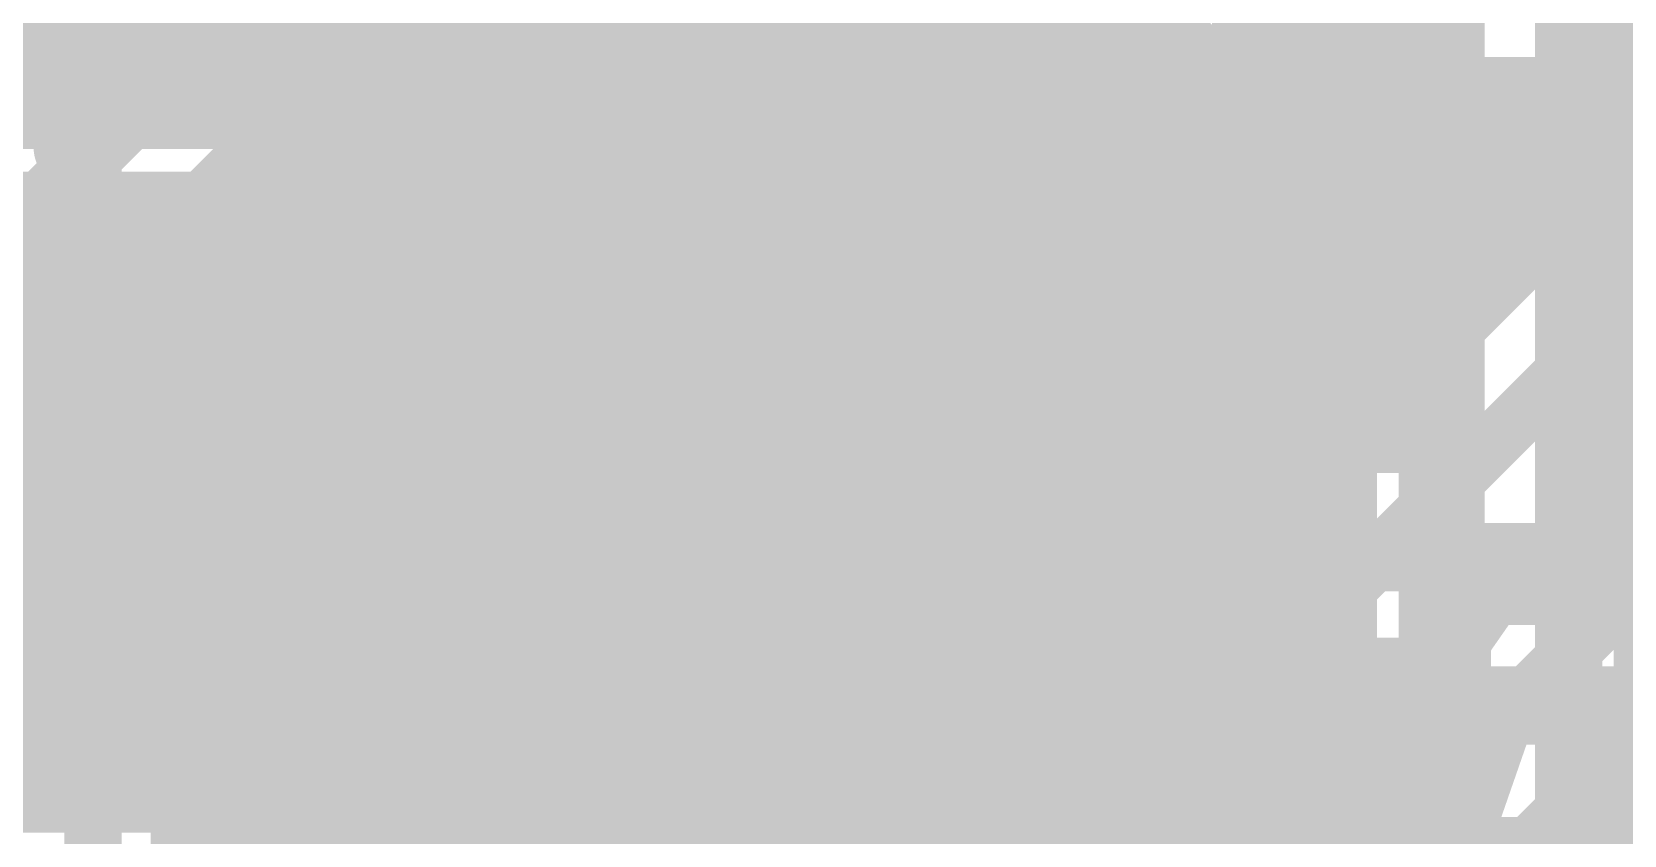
# Model space of a CAD drawing. Extents: x -72 to 72, y -47 to 50.
# Drawn here: x 27.09 to 32.73, y 5.85 to 8.7 of the extents above; entities that cross this region are included whole.
import ezdxf

# ---------------------------------------------------------------- set-up
doc = ezdxf.new("R2010")
doc.units = 0
doc.header["$MEASUREMENT"] = 0
doc.layers.get('0').update_dxf_attribs({"linetype": 'CONTINUOUS'})
for name, color, linetype in [('22-303-0_BOT', 7, 'CONTINUOUS'), ('22-303-0_DRD', 7, 'CONTINUOUS'), ('22-303-0_GND', 6, 'CONTINUOUS'), ('22-303-0_IN1', 4, 'CONTINUOUS'), ('22-303-0_IN2', 3, 'CONTINUOUS'), ('22-303-0_PWR', 5, 'CONTINUOUS'), ('22-303-0_SMB', 10, 'CONTINUOUS'), ('22-303-0_SMT', 14, 'CONTINUOUS'), ('22-303-0_SPB', 9, 'CONTINUOUS'), ('22-303-0_SPT', 12, 'CONTINUOUS'), ('22-303-0_SSB', 11, 'CONTINUOUS'), ('22-303-0_SST', 13, 'CONTINUOUS'), ('22-303-0_TOP', 8, 'CONTINUOUS'), ('THRUHOLE_TAP', 7, 'CONTINUOUS')]:
    doc.layers.add(name, color=color, linetype=linetype)

# ---------------------------------------------------------------- blocks, each defined once
blk = doc.blocks.new('RECTANGLE_4')
blk.add_solid([(0.4826, 0.4064), (0.4826, -0.4064), (-0.4826, 0.4064), (-0.4826, -0.4064)])
blk = doc.blocks.new('ROUND_48')
at = {"const_width": 0.29972}
blk.add_lwpolyline([(-0.14986, 0, 1), (0.14986, 0, 1)], format="xyb", close=True, dxfattribs=at)
blk = doc.blocks.new('OBLONG_61')
at = {"const_width": 0.29972}
blk.add_lwpolyline([(0, 0.59944), (0, -0.59944)], dxfattribs=at)
at = {"const_width": 0.14986}
for points in [[(-0.07493, 0.59944, 1), (0.07493, 0.59944, 1)], [(-0.07493, -0.59944, 1), (0.07493, -0.59944, 1)]]:
    blk.add_lwpolyline(points, format="xyb", close=True, dxfattribs=at)
blk = doc.blocks.new('ROUND_81')
at = {"const_width": 0.0635}
blk.add_lwpolyline([(-0.03175, 0, 1), (0.03175, 0, 1)], format="xyb", close=True, dxfattribs=at)
blk = doc.blocks.new('ROUND_83')
at = {"const_width": 0.50038}
blk.add_lwpolyline([(-0.25019, 0, 1), (0.25019, 0, 1)], format="xyb", close=True, dxfattribs=at)
blk = doc.blocks.new('ROUND_53')
at = {"const_width": 0.29972}
blk.add_lwpolyline([(-0.14986, 0, 1), (0.14986, 0, 1)], format="xyb", close=True, dxfattribs=at)
blk = doc.blocks.new('ROUND_82')
at = {"const_width": 0.50038}
blk.add_lwpolyline([(-0.25019, 0, 1), (0.25019, 0, 1)], format="xyb", close=True, dxfattribs=at)
blk = doc.blocks.new('RECTANGLE_2')
blk.add_solid([(0.63627, 0.51308), (0.63627, -0.51308), (-0.63627, 0.51308), (-0.63627, -0.51308)])
blk = doc.blocks.new('RECTANGLE_10')
blk.add_solid([(1.12522, 1.14935), (1.12522, -1.14935), (-1.12522, 1.14935), (-1.12522, -1.14935)])
blk = doc.blocks.new('ROUND_95')
at = {"const_width": 0.10033}
blk.add_lwpolyline([(-0.050164, 0, 1), (0.050164, 0, 1)], format="xyb", close=True, dxfattribs=at)

msp = doc.modelspace()

# ---------------------------------------------------------------- linework, layer by layer
at = {"layer": '22-303-0_BOT'}
for points, const_width in [([(31.75, 11.9888), (30.734, 11.9888), (30.734, 0.254)], 0.381), ([(31.75, 0.5588), (31.4452, 0.254), (30.734, 0.254), (30.734, 11.9888), (31.75, 11.9888)], 0.381), ([(32.5882, 11.4935), (32.5882, 6.7564)], 0.254), ([(32.71266, 10.08888), (32.71266, 8.48106)], 0.254), ([(32.5374, 9.6774), (32.5374, 8.255)], 0.254), ([(27.89428, 8.89), (27.89428, 7.19328)], 0.2032), ([(27.89428, 8.89), (27.89428, 7.19328)], 0.2032), ([(32.71266, 8.763), (32.5374, 8.763)], 0.254), ([(32.71266, 8.5344), (32.5374, 8.5344)], 0.254), ([(19.05, 8.382), (20.447, 6.985), (23.876, 6.985), (24.638, 6.223), (27.305, 6.223), (28.54452, 4.98348), (28.54452, 4.05892)], 0.2032), ([(19.05, 8.382), (20.447, 6.985), (23.876, 6.985), (24.638, 6.223), (27.305, 6.223), (28.54452, 4.98348), (28.54452, 4.05892)], 0.2032), ([(32.67202, 8.3058), (32.5374, 8.3058)], 0.254), ([(32.5374, 8.255), (31.2293, 8.255)], 0.254), ([(32.5374, 8.255), (32.5374, 6.8326)], 0.254), ([(30.2387, 8.06196), (30.2387, 7.7724)], 0.254), ([(30.2387, 8.06196), (30.2387, 7.7724)], 0.254), ([(32.69488, 8.0772), (32.5374, 8.0772)], 0.254), ([(32.71266, 8.02894), (32.71266, 6.7564)], 0.254), ([(27.48788, 7.90702), (27.48788, 7.64032)], 0.254), ([(27.48788, 7.90702), (27.48788, 7.64032)], 0.254), ([(28.30068, 7.90702), (28.30068, 7.64032)], 0.254), ([(28.30068, 7.90702), (28.30068, 7.64032)], 0.254), ([(28.9306, 7.91972), (28.9306, 5.11048)], 0.254), ([(29.6164, 7.89686), (29.6164, 7.7724)], 0.254), ([(30.0736, 7.89686), (30.0736, 7.7724)], 0.254), ([(27.3304, 7.84352), (27.3304, 7.40918)], 0.254), ([(27.48788, 7.8486), (27.35072, 7.8486)], 0.254), ([(28.43784, 7.8486), (28.30068, 7.8486)], 0.254), ([(28.4734, 7.84098), (28.4734, 7.37108)], 0.254), ([(29.08808, 7.8486), (28.6512, 7.8486)], 0.254), ([(28.702, 7.86384), (28.702, 5.40004)], 0.254), ([(29.1592, 7.8359), (29.1592, 7.7724)], 0.254), ([(29.73832, 7.8486), (29.30144, 7.8486)], 0.254), ([(29.3878, 7.87908), (29.3878, 7.7724)], 0.254), ([(29.845, 7.8359), (29.845, 7.7724)], 0.254), ([(30.2387, 7.8486), (29.95168, 7.8486)], 0.254), ([(32.71266, 7.8486), (32.5374, 7.8486)], 0.254), ([(29.0576, 7.7724), (29.0576, 6.35)], 0.254), ([(30.2387, 7.7724), (29.0576, 7.7724)], 0.254), ([(27.46502, 7.62), (27.27452, 7.62)], 0.254), ([(29.0576, 7.62), (28.32354, 7.62)], 0.254), ([(32.71266, 7.62), (32.5374, 7.62)], 0.254), ([(31.75, 7.5438), (31.75, 6.35), (31.75, 5.44576)], 0.2032), ([(27.32278, 7.3914), (27.2288, 7.3914)], 0.254), ([(29.0576, 7.3914), (28.46578, 7.3914)], 0.254), ([(32.71266, 7.3914), (32.5374, 7.3914)], 0.254), ([(28.829, 7.0612), (29.845, 7.0612)], 0.635), ([(28.829, 7.0612), (29.845, 7.0612)], 0.635), ([(27.28976, 7.1628), (27.06624, 7.1628)], 0.254), ([(27.1018, 7.19582), (27.1018, 6.6294)], 0.254), ([(29.0576, 7.1628), (28.4988, 7.1628)], 0.254), ([(32.71266, 7.1628), (32.5374, 7.1628)], 0.254), ([(29.0576, 7.0612), (29.845, 7.0612)], 0.254), ([(28.4734, 7.01802), (28.4734, 5.62864)], 0.254), ([(27.34818, 6.9342), (26.05024, 6.9342)], 0.254), ([(27.3304, 6.97738), (27.3304, 6.6294)], 0.254), ([(29.0576, 6.9342), (28.44038, 6.9342)], 0.254), ([(32.71266, 6.9342), (32.5374, 6.9342)], 0.254), ([(32.5374, 6.8326), (32.1564, 6.8326)], 0.254), ([(32.1564, 6.8326), (32.1564, 6.7564)], 0.254), ([(32.3596, 6.8326), (32.3596, 6.7564)], 0.254), ([(32.71266, 6.7564), (32.1564, 6.7564)], 0.254), ([(27.53868, 6.7056), (25.9842, 6.7056)], 0.254), ([(28.2448, 6.70052), (28.2448, 5.85724)], 0.254), ([(29.0576, 6.7056), (28.24988, 6.7056)], 0.254), ([(27.559, 6.69036), (27.559, 6.5405)], 0.254), ([(27.305, 6.6294), (25.9588, 6.6294)], 0.254), ([(27.7876, 6.59892), (27.7876, 6.31444)], 0.254), ([(28.0162, 6.60146), (28.0162, 6.08584)], 0.254), ([(27.5971, 6.50494), (28.83154, 5.2705)], 0.254), ([(29.0576, 6.477), (27.62504, 6.477)], 0.254), ([(29.0576, 6.35), (29.0576, 5.0927)], 0.254), ([(30.2387, 6.35), (29.0576, 6.35)], 0.254), ([(31.75, 5.44576), (31.75, 6.35), (33.655, 6.35), (33.655, 5.44576)], 0.2032), ([(29.0576, 6.2484), (27.85364, 6.2484)], 0.254), ([(29.0576, 6.0198), (28.08224, 6.0198)], 0.254), ([(29.0576, 5.7912), (28.31084, 5.7912)], 0.254)]:
    msp.add_lwpolyline(points, dxfattribs=dict(at, const_width=const_width))
at = {"layer": '22-303-0_BOT', "const_width": 0.254}
for points in [[(32.71266, 8.48106, 0.0960045), (32.66885, 8.255)], [(32.66948, 8.255, 0.0960046), (32.71324, 8.02917)], [(29.845, 7.8359, 0.2672879), (30.23819, 8.06226)], [(28.54452, 7.8359, 0.201995), (28.8698, 7.9729)], [(28.86964, 7.97306, 0.2019958), (29.19476, 7.83613)], [(29.19476, 7.8359, 0.201995), (29.52004, 7.9729)], [(29.51988, 7.97306, 0.2019958), (29.845, 7.83613)], [(27.24404, 7.8359, 0.1425283), (27.48797, 7.90687)], [(28.30068, 7.90702, 0.1425287), (28.54452, 7.83607)], [(27.27452, 7.62, 0.0916714), (27.23455, 7.83616)], [(26.67, 7.01548, 0.4142136), (27.27452, 7.62)], [(27.48788, 7.64032, 0.2113087), (27.29012, 7.19328)], [(28.4988, 7.19328, 0.2113086), (28.30092, 7.64059)], [(27.28976, 7.19328, 0.4142136), (27.89428, 6.58876)], [(27.89428, 6.58876, 0.4142136), (28.4988, 7.19328)], [(27.59202, 6.51002, 0.1989124), (27.305, 6.62891)]]:
    msp.add_lwpolyline(points, format="xyb", dxfattribs=at)
at = {"layer": '22-303-0_DRD', "const_width": 0.254}
for points in [[(33.909, 8.89), (32.639, 7.62)], [(33.909, 7.62), (32.639, 8.89)], [(27.305, 8.255), (26.035, 6.985)], [(27.305, 6.985), (26.035, 8.255)], [(28.52928, 7.82828), (27.25928, 6.55828)], [(28.52928, 6.55828), (27.25928, 7.82828)], [(28.52928, 7.82828), (27.25928, 6.55828)], [(28.52928, 6.55828), (27.25928, 7.82828)], [(29.464, 7.6962), (28.194, 6.4262)], [(29.464, 6.4262), (28.194, 7.6962)], [(29.464, 7.6962), (28.194, 6.4262)], [(29.464, 6.4262), (28.194, 7.6962)]]:
    msp.add_lwpolyline(points, dxfattribs=at)
at = {"layer": '22-303-0_IN1'}
for points, const_width in [([(27.89428, 7.19328), (27.89428, 10.07872), (27.051, 10.922), (27.051, 21.59), (24.765, 23.876), (24.765, 26.035), (24.511, 26.289)], 0.2032), ([(25.654, 17.018), (25.273, 16.637), (25.273, 13.716), (25.29586, 13.6906), (25.29586, 11.66114), (26.162, 10.795), (26.543, 10.795), (27.305, 10.033), (27.305, 4.572), (25.273, 2.54), (25.273, 2.413)], 0.2032), ([(29.972, 10.414), (31.75, 8.636), (31.75, -4.826)], 0.2032), ([(28.30068, 10.0076), (28.30068, 7.64032)], 0.254), ([(28.321, 10.0076), (28.321, 7.62254)], 0.254), ([(28.5496, 10.0076), (28.5496, 7.59714)], 0.254), ([(28.7782, 10.0076), (28.7782, 7.66318)], 0.254), ([(29.0068, 10.0076), (29.0068, 7.63778)], 0.254), ([(29.2354, 10.0076), (29.2354, 7.50824)], 0.254), ([(29.464, 10.0076), (29.464, 3.2639)], 0.254), ([(29.6926, 9.87806), (29.6926, 3.3782)], 0.254), ([(29.9212, 9.81202), (29.9212, 3.39344)], 0.254), ([(29.99994, 9.80948), (31.3436, 8.46836)], 0.254), ([(30.1498, 9.66216), (30.1498, 3.3147)], 0.254), ([(30.3784, 9.43356), (30.3784, 3.07848)], 0.254), ([(30.607, 9.20496), (30.607, -4.50596)], 0.254), ([(30.8356, 8.97636), (30.8356, -4.73456)], 0.254), ([(31.0642, 8.74776), (31.0642, -4.96316)], 0.254), ([(31.17596, 8.636), (28.30068, 8.636)], 0.254), ([(31.2928, 8.51916), (31.2928, -4.42976)], 0.254), ([(31.3436, 8.46836), (31.3436, -4.37896)], 0.254), ([(31.3436, 8.4074), (28.30068, 8.4074)], 0.254), ([(31.3436, 8.1788), (28.30068, 8.1788)], 0.254), ([(31.3436, 7.9502), (28.30068, 7.9502)], 0.254), ([(31.3436, 7.7216), (28.30068, 7.7216)], 0.254), ([(31.3436, 7.493), (29.25064, 7.493)], 0.254), ([(31.3436, 7.2644), (29.39796, 7.2644)], 0.254), ([(27.89428, 7.19328), (27.89428, -1.016), (27.64028, -1.27), (26.67, -1.27)], 0.2032), ([(31.3436, 7.0358), (29.43352, 7.0358)], 0.254), ([(31.3436, 6.8072), (29.37764, 6.8072)], 0.254), ([(28.30068, 6.74624), (28.30068, -0.81788)], 0.254), ([(28.321, 6.73354), (28.321, -0.8001)], 0.254), ([(29.2354, 6.61416), (29.2354, 0.6858)], 0.254), ([(28.46578, 6.5786), (28.30068, 6.5786)], 0.254), ([(31.3436, 6.5786), (29.19222, 6.5786)], 0.254), ([(28.5496, 6.52526), (28.5496, -0.6858)], 0.254), ([(29.0068, 6.48208), (29.0068, 0.52324)], 0.254), ([(28.7782, 6.45922), (28.7782, -0.67056)], 0.254), ([(31.3436, 6.35), (28.30068, 6.35)], 0.254), ([(31.3436, 6.1214), (28.30068, 6.1214)], 0.254), ([(31.3436, 5.8928), (28.30068, 5.8928)], 0.254)]:
    msp.add_lwpolyline(points, dxfattribs=dict(at, const_width=const_width))
at = {"layer": '22-303-0_IN1', "const_width": 0.254}
for points in [[(28.829, 7.66572, 0.1911919), (28.41444, 7.50119)], [(29.43352, 7.0612, 0.4142136), (28.829, 7.66572)], [(28.41498, 7.50062, 0.0750821), (28.301, 7.64067)], [(28.829, 6.45668, 0.4142136), (29.43352, 7.0612)], [(28.3083, 6.75386, 0.2653742), (28.829, 6.45656)]]:
    msp.add_lwpolyline(points, format="xyb", dxfattribs=at)
at = {"layer": '22-303-0_IN2'}
for points, const_width in [([(-27.686, 14.732), (-23.876, 14.732), (-20.828, 11.684), (-19.558, 11.684), (-18.415, 10.541), (-11.303, 10.541), (-6.096, 5.334), (16.383, 5.334), (17.399, 4.318), (19.558, 4.318), (20.574, 5.334), (31.369, 5.334), (33.401, 7.366), (37.846, 7.366), (41.402, 10.922), (42.672, 10.922)], 0.2032), ([(26.67, 7.62), (27.94, 8.89), (35.814, 8.89), (36.576, 8.128)], 0.2032), ([(27.34056, 8.8646), (26.69794, 8.22452)], 0.254), ([(27.1018, 8.87222), (27.1018, 8.62584)], 0.254), ([(27.23896, 8.763), (24.0284, 8.763)], 0.254), ([(27.01036, 8.5344), (23.95728, 8.5344)], 0.254), ([(28.10764, 8.4836), (27.27452, 7.64794)], 0.254), ([(32.7152, 8.4836), (28.10764, 8.4836)], 0.254), ([(28.2448, 8.4836), (28.2448, 7.68604)], 0.254), ([(28.4734, 8.4836), (28.4734, 7.37108)], 0.254), ([(28.702, 8.4836), (28.702, 6.1214)], 0.254), ([(28.9306, 8.4836), (28.9306, 6.1214)], 0.254), ([(29.1592, 8.4836), (29.1592, 6.1214)], 0.254), ([(29.3878, 8.4836), (29.3878, 6.1214)], 0.254), ([(29.6164, 8.4836), (29.6164, 6.1214)], 0.254), ([(29.845, 8.4836), (29.845, 6.1214)], 0.254), ([(30.0736, 8.4836), (30.0736, 6.1214)], 0.254), ([(30.3022, 8.4836), (30.3022, 6.1214)], 0.254), ([(30.5308, 8.4836), (30.5308, 6.1214)], 0.254), ([(30.7594, 8.4836), (30.7594, 6.31444)], 0.254), ([(30.988, 8.4836), (30.988, 6.54304)], 0.254), ([(31.2166, 8.4836), (31.2166, 6.77164)], 0.254), ([(31.4452, 8.4836), (31.4452, 7.00024)], 0.254), ([(31.6738, 8.4836), (31.6738, 7.22884)], 0.254), ([(31.9024, 8.4836), (31.9024, 7.45744)], 0.254), ([(32.131, 8.4836), (32.131, 7.68604)], 0.254), ([(32.3596, 8.4836), (32.3596, 7.91464)], 0.254), ([(32.5882, 8.4836), (32.5882, 8.14324)], 0.254), ([(28.0162, 8.39216), (28.0162, 7.7851)], 0.254), ([(32.67202, 8.3058), (27.92984, 8.3058)], 0.254), ([(17.907, 7.493), (19.939, 7.493), (21.717, 5.715), (30.734, 5.715), (33.274, 8.255)], 0.2032), ([(32.66948, 8.22452), (30.56636, 6.1214)], 0.254), ([(32.66948, 8.255), (32.67024, 8.22456)], 0.254), ([(27.7876, 8.16356), (27.7876, 7.78764)], 0.254), ([(32.52216, 8.0772), (27.70124, 8.0772)], 0.254), ([(27.559, 7.93496), (27.559, 7.6962)], 0.254), ([(32.29356, 7.8486), (27.47264, 7.8486)], 0.254), ([(27.3304, 7.70636), (27.3304, 7.40918)], 0.254), ([(27.27452, 7.62), (27.27388, 7.64791)], 0.254), ([(27.46502, 7.62), (27.27452, 7.62)], 0.254), ([(32.06496, 7.62), (28.32354, 7.62)], 0.254), ([(27.32278, 7.3914), (27.2288, 7.3914)], 0.254), ([(31.83636, 7.3914), (28.46578, 7.3914)], 0.254), ([(27.28976, 7.1628), (27.06624, 7.1628)], 0.254), ([(27.1018, 7.19582), (27.1018, 6.1214)], 0.254), ([(31.60776, 7.1628), (28.4988, 7.1628)], 0.254), ([(28.4734, 7.01802), (28.4734, 6.1214)], 0.254), ([(27.34818, 6.9342), (25.99944, 6.9342)], 0.254), ([(27.3304, 6.97738), (27.3304, 6.1214)], 0.254), ([(31.37916, 6.9342), (28.44038, 6.9342)], 0.254), ([(33.56864, 6.9596), (32.21736, 5.60832)], 0.254), ([(27.53868, 6.7056), (25.9842, 6.7056)], 0.254), ([(28.2448, 6.70052), (28.2448, 6.1214)], 0.254), ([(31.15056, 6.7056), (28.24988, 6.7056)], 0.254), ([(27.559, 6.69036), (27.559, 6.1214)], 0.254), ([(27.7876, 6.59892), (27.7876, 6.1214)], 0.254), ([(28.0162, 6.60146), (28.0162, 6.1214)], 0.254), ([(30.92196, 6.477), (25.8699, 6.477)], 0.254), ([(30.69336, 6.2484), (21.75764, 6.2484)], 0.254), ([(32.8168, 6.20776), (32.8168, 5.6007)], 0.254), ([(30.56636, 6.1214), (21.88464, 6.1214)], 0.254), ([(33.83788, 6.0198), (32.62884, 6.0198)], 0.254), ([(32.5882, 5.97916), (32.5882, 5.67944)], 0.254), ([(32.3596, 5.75056), (32.3596, 5.6642)], 0.254), ([(33.81502, 5.7912), (32.40024, 5.7912)], 0.254)]:
    msp.add_lwpolyline(points, dxfattribs=dict(at, const_width=const_width))
at = {"layer": '22-303-0_IN2', "const_width": 0.254}
for points in [[(32.7152, 8.4836, 0.0973858), (32.67025, 8.255)], [(27.89428, 7.7978, 0.4142136), (27.28976, 7.19328)], [(28.4988, 7.19328, 0.4142136), (27.89428, 7.7978)], [(26.67, 7.01548, 0.4142136), (27.27452, 7.62)], [(27.28976, 7.19328, 0.4142136), (27.89428, 6.58876)], [(27.89428, 6.58876, 0.4142136), (28.4988, 7.19328)]]:
    msp.add_lwpolyline(points, format="xyb", dxfattribs=at)
at = {"layer": '22-303-0_SSB', "const_width": 0.1524}
for points in [[(34.544, 10.033), (34.544, 6.477), (32.766, 6.477), (32.766, 10.033), (34.544, 10.033)], [(30.9245, 6.7945), (30.9245, 9.7155), (32.5628, 9.7155), (32.5628, 6.7945), (30.9245, 6.7945)], [(29.0195, 4.8895), (29.0195, 7.8105), (30.6578, 7.8105), (30.6578, 4.8895), (29.0195, 4.8895)], [(27.75458, 7.08406), (27.5844, 7.14248), (27.5844, 7.49808), (27.75458, 7.5565), (28.0924, 7.5565), (28.26258, 7.43966), (28.26258, 7.08406), (28.6004, 7.08406), (28.6004, 7.5565)], [(27.75458, 6.24586), (27.5844, 6.3627), (27.5844, 6.60146), (27.75458, 6.7183), (27.92476, 6.7183), (28.26258, 6.48208), (28.6004, 6.7183), (28.6004, 6.24586)], [(31.07436, 5.969), (30.9753, 5.82676), (30.77972, 5.82676), (30.68066, 5.969), (30.68066, 6.1087), (30.87878, 6.39064), (30.68066, 6.67512), (31.07436, 6.67512)], [(31.42996, 6.1087), (31.82366, 6.1087), (31.62808, 6.67512), (31.52902, 6.67512), (31.52902, 5.82676)], [(32.57296, 6.25094), (32.27832, 6.25094), (32.17926, 6.39064), (32.17926, 6.53288), (32.27832, 6.67512), (32.57296, 6.67512), (32.57296, 5.82676)], [(32.91586, 6.2103), (32.61868, 6.2103), (32.57042, 6.06806), (32.57042, 5.92836), (32.61868, 5.78612), (32.91586, 5.78612), (32.96412, 5.92836), (32.96412, 6.06806), (32.76854, 6.63448)], [(32.32658, 6.25094), (32.17926, 5.82676)], [(27.75458, 5.8801), (27.5844, 5.82168), (27.5844, 5.46608), (27.75458, 5.40766), (28.43276, 5.40766), (28.6004, 5.46608), (28.6004, 5.82168), (28.43276, 5.8801)]]:
    msp.add_lwpolyline(points, dxfattribs=at)
at = {"layer": '22-303-0_SST', "const_width": 0.1524}
for points in [[(30.48, 10.033), (31.75, 10.033), (32.004, 9.779), (32.004, 6.477), (30.226, 6.477), (30.226, 9.779), (30.48, 10.033)], [(29.24048, 9.98474), (29.5402, 9.98474), (29.5402, 3.98526), (29.24048, 3.98526)], [(30.226, 8.509), (32.004, 8.509)], [(29.5275, 8.128), (26.3525, 8.128)], [(27.1399, 8.128), (27.1399, 7.8105)], [(27.27706, 8.128), (27.27706, 7.8105)], [(27.41422, 8.128), (27.41422, 7.8105)], [(27.55138, 8.128), (27.55138, 7.8105)], [(27.68854, 8.128), (27.68854, 7.8105)], [(27.8257, 8.128), (27.8257, 7.8105)], [(27.96286, 8.128), (27.96286, 7.8105)], [(28.10002, 8.128), (28.10002, 7.8105)], [(28.23718, 8.128), (28.23718, 7.8105)], [(28.37434, 8.128), (28.37434, 7.8105)], [(28.5115, 8.128), (28.5115, 7.8105)], [(28.64866, 8.128), (28.64866, 7.8105)], [(28.78582, 8.128), (28.78582, 7.8105)], [(28.92298, 8.128), (28.92298, 7.8105)], [(29.06014, 8.128), (29.06014, 7.8105)], [(29.1973, 8.128), (29.1973, 7.8105)], [(29.33446, 8.128), (29.33446, 7.8105)], [(29.47162, 8.128), (29.47162, 7.8105)], [(29.5275, 8.128), (29.5275, 7.8105)], [(29.5275, 8.04926), (26.3525, 8.04926)], [(29.5275, 7.9121), (26.3525, 7.9121)], [(29.5275, 7.8105), (26.3525, 7.8105)], [(29.718, 5.842), (32.512, 5.842), (32.512, 0.508), (29.718, 0.508), (29.718, 5.842)]]:
    msp.add_lwpolyline(points, dxfattribs=at)
at = {"layer": '22-303-0_TOP'}
for points, const_width in [([(29.972, 11.303), (32.004, 11.303), (32.512, 10.795), (32.512, 5.08)], 0.2032), ([(32.1056, 10.62736), (32.1056, 5.6642)], 0.254), ([(32.05734, 10.08888), (32.05734, 8.45312)], 0.254), ([(29.5148, 10.01776), (29.5148, 8.382)], 0.254), ([(29.6164, 9.92378), (29.6164, 3.3528)], 0.254), ([(29.845, 9.82218), (29.845, 3.39852)], 0.254), ([(30.0736, 9.8171), (30.0736, 5.6642)], 0.254), ([(30.17266, 9.8425), (30.17266, 8.45312)], 0.254), ([(31.115, 8.45312), (31.115, 9.271)], 0.254), ([(30.17266, 8.763), (29.5148, 8.763)], 0.254), ([(32.1056, 8.763), (32.05734, 8.763)], 0.254), ([(30.17266, 8.5344), (29.5148, 8.5344)], 0.254), ([(32.1056, 8.5344), (32.05734, 8.5344)], 0.254), ([(32.05734, 8.45312), (30.17266, 8.45312)], 0.254), ([(30.3022, 8.45312), (30.3022, 8.05688)], 0.254), ([(30.5308, 8.45312), (30.5308, 8.05688)], 0.254), ([(30.7594, 8.45312), (30.7594, 8.05688)], 0.254), ([(30.988, 8.45312), (30.988, 8.05688)], 0.254), ([(31.2166, 8.45312), (31.2166, 8.05688)], 0.254), ([(31.4452, 8.45312), (31.4452, 8.05688)], 0.254), ([(31.6738, 8.45312), (31.6738, 8.05688)], 0.254), ([(31.9024, 8.45312), (31.9024, 8.05688)], 0.254), ([(32.1056, 8.3058), (29.50718, 8.3058)], 0.254), ([(29.37002, 8.05942), (29.37002, 7.98068)], 0.254), ([(32.1056, 8.0772), (29.3878, 8.0772)], 0.254), ([(29.3878, 8.07466), (29.3878, 3.19024)], 0.254), ([(30.17266, 8.05688), (30.17266, 6.42112)], 0.254), ([(32.05734, 8.05688), (30.17266, 8.05688)], 0.254), ([(32.05734, 8.05688), (32.05734, 6.42112)], 0.254), ([(29.083, 7.9502), (27.17546, 7.9502)], 0.254), ([(27.3304, 7.9502), (27.3304, 7.40918)], 0.254), ([(27.559, 7.9502), (27.559, 7.6962)], 0.254), ([(27.7876, 7.9502), (27.7876, 7.78764)], 0.254), ([(28.0162, 7.9502), (28.0162, 7.7851)], 0.254), ([(28.2448, 7.9502), (28.2448, 7.68604)], 0.254), ([(28.4734, 7.9502), (28.4734, 7.37108)], 0.254), ([(28.702, 7.9502), (28.702, 5.98932)], 0.254), ([(28.9306, 7.9502), (28.9306, 5.98932)], 0.254), ([(29.1592, 7.95782), (29.1592, 5.98932)], 0.254), ([(29.37002, 7.98068), (29.24048, 7.98068)], 0.254), ([(30.17266, 7.8486), (27.2288, 7.8486)], 0.254), ([(32.1056, 7.8486), (32.05734, 7.8486)], 0.254), ([(27.46502, 7.62), (27.27452, 7.62)], 0.254), ([(30.17266, 7.62), (28.32354, 7.62)], 0.254), ([(32.1056, 7.62), (32.05734, 7.62)], 0.254), ([(27.32278, 7.3914), (27.2288, 7.3914)], 0.254), ([(30.17266, 7.3914), (28.46578, 7.3914)], 0.254), ([(32.1056, 7.3914), (32.05734, 7.3914)], 0.254), ([(31.115, 7.239), (31.115, 4.8514)], 0.2032), ([(27.28976, 7.1628), (27.06624, 7.1628)], 0.254), ([(27.1018, 7.19582), (27.1018, 5.98932)], 0.254), ([(27.94, 4.5339), (27.94, 5.969), (28.829, 6.858), (28.829, 6.985)], 0.635), ([(30.17266, 7.1628), (28.4988, 7.1628)], 0.254), ([(32.1056, 7.1628), (32.05734, 7.1628)], 0.254), ([(28.4734, 7.01802), (28.4734, 5.98932)], 0.254), ([(27.34818, 6.9342), (25.99944, 6.9342)], 0.254), ([(27.3304, 6.97738), (27.3304, 5.98932)], 0.254), ([(30.17266, 6.9342), (28.44038, 6.9342)], 0.254), ([(32.1056, 6.9342), (32.05734, 6.9342)], 0.254), ([(27.53868, 6.7056), (25.9842, 6.7056)], 0.254), ([(28.2448, 6.70052), (28.2448, 5.98932)], 0.254), ([(30.17266, 6.7056), (28.24988, 6.7056)], 0.254), ([(32.1056, 6.7056), (32.05734, 6.7056)], 0.254), ([(27.559, 6.69036), (27.559, 5.98932)], 0.254), ([(27.7876, 6.59892), (27.7876, 5.98932)], 0.254), ([(28.0162, 6.60146), (28.0162, 5.98932)], 0.254), ([(30.17266, 6.477), (25.8699, 6.477)], 0.254), ([(32.1056, 6.477), (32.05734, 6.477)], 0.254), ([(30.7086, 6.42112), (30.17266, 6.42112)], 0.254), ([(30.3022, 6.42112), (30.3022, 5.6642)], 0.254), ([(30.5308, 6.42112), (30.5308, 5.6642)], 0.254), ([(30.7086, 6.42112), (30.7086, 5.6642)], 0.254), ([(32.05734, 6.42112), (31.5214, 6.42112)], 0.254), ([(31.5214, 6.42112), (31.5214, 5.6642)], 0.254), ([(31.6738, 6.42112), (31.6738, 5.6642)], 0.254), ([(31.9024, 6.42112), (31.9024, 5.6642)], 0.254), ([(30.7086, 6.2484), (24.4348, 6.2484)], 0.254), ([(32.1056, 6.2484), (31.5214, 6.2484)], 0.254), ([(30.7086, 6.0198), (24.4348, 6.0198)], 0.254), ([(32.1056, 6.0198), (31.5214, 6.0198)], 0.254), ([(29.37002, 5.98932), (26.50998, 5.98932)], 0.254), ([(27.94, 5.98932), (27.94, 4.5339)], 0.254), ([(29.37002, 5.98932), (29.37002, 3.26898)], 0.254), ([(30.7086, 5.7912), (29.37002, 5.7912)], 0.254), ([(32.1056, 5.7912), (31.5214, 5.7912)], 0.254)]:
    msp.add_lwpolyline(points, dxfattribs=dict(at, const_width=const_width))
at = {"layer": '22-303-0_TOP', "const_width": 0.254}
for points in [[(29.37002, 8.05942, 0.2141006), (29.51478, 8.382)], [(27.27452, 7.62, 0.1456845), (27.1761, 7.95062)], [(29.083, 7.9502, 0.0937577), (29.24073, 7.98004)], [(27.89428, 7.7978, 0.4142136), (27.28976, 7.19328)], [(28.4988, 7.19328, 0.4142136), (27.89428, 7.7978)], [(26.67, 7.01548, 0.4142136), (27.27452, 7.62)], [(27.28976, 7.19328, 0.4142136), (27.89428, 6.58876)], [(27.89428, 6.58876, 0.4142136), (28.4988, 7.19328)]]:
    msp.add_lwpolyline(points, format="xyb", dxfattribs=at)

# ---------------------------------------------------------------- block references
at = {"layer": '22-303-0_BOT'}
for name, p in [('OBLONG_61', (27.24404, 8.89)), ('OBLONG_61', (27.89428, 8.89)), ('OBLONG_61', (28.54452, 8.89)), ('OBLONG_61', (29.19476, 8.89)), ('OBLONG_61', (29.845, 8.89)), ('RECTANGLE_4', (31.75, 8.9662)), ('RECTANGLE_4', (31.75, 7.5438)), ('ROUND_48', (27.89428, 7.19328)), ('RECTANGLE_4', (29.845, 7.0612)), ('ROUND_48', (28.829, 7.0612)), ('RECTANGLE_4', (29.845, 5.6388))]:
    msp.add_blockref(name, p, dxfattribs=at)
at = {"layer": '22-303-0_GND'}
for name, p in [('ROUND_83', (26.67, 7.62)), ('ROUND_83', (27.89428, 7.19328)), ('ROUND_81', (28.829, 7.0612))]:
    msp.add_blockref(name, p, dxfattribs=at)
at = {"layer": '22-303-0_IN1'}
for name, p in [('ROUND_48', (27.89428, 7.19328)), ('ROUND_53', (28.829, 7.0612))]:
    msp.add_blockref(name, p, dxfattribs=at)
at = {"layer": '22-303-0_IN2'}
for name, p in [('ROUND_48', (27.89428, 7.19328)), ('ROUND_53', (28.829, 7.0612))]:
    msp.add_blockref(name, p, dxfattribs=at)
at = {"layer": '22-303-0_PWR'}
for name, p in [('ROUND_83', (26.67, 7.62)), ('ROUND_83', (27.89428, 7.19328)), ('ROUND_82', (28.829, 7.0612))]:
    msp.add_blockref(name, p, dxfattribs=at)
at = {"layer": '22-303-0_SMB'}
for name, p in [('OBLONG_61', (27.24404, 8.89)), ('OBLONG_61', (27.89428, 8.89)), ('OBLONG_61', (28.54452, 8.89)), ('OBLONG_61', (29.19476, 8.89)), ('OBLONG_61', (29.845, 8.89)), ('RECTANGLE_4', (31.75, 8.9662)), ('RECTANGLE_4', (31.75, 7.5438)), ('RECTANGLE_4', (29.845, 7.0612)), ('RECTANGLE_4', (29.845, 5.6388))]:
    msp.add_blockref(name, p, dxfattribs=at)
at = {"layer": '22-303-0_SMT'}
for name, p in [('RECTANGLE_10', (27.94, 9.43356)), ('RECTANGLE_2', (31.115, 7.239))]:
    msp.add_blockref(name, p, dxfattribs=at)
at = {"layer": '22-303-0_SPB'}
for name, p in [('OBLONG_61', (27.24404, 8.89)), ('OBLONG_61', (27.89428, 8.89)), ('OBLONG_61', (28.54452, 8.89)), ('OBLONG_61', (29.19476, 8.89)), ('OBLONG_61', (29.845, 8.89)), ('RECTANGLE_4', (31.75, 8.9662)), ('RECTANGLE_4', (31.75, 7.5438)), ('RECTANGLE_4', (29.845, 7.0612)), ('RECTANGLE_4', (29.845, 5.6388))]:
    msp.add_blockref(name, p, dxfattribs=at)
at = {"layer": '22-303-0_SPT'}
for name, p in [('RECTANGLE_10', (27.94, 9.43356)), ('RECTANGLE_2', (31.115, 7.239))]:
    msp.add_blockref(name, p, dxfattribs=at)
at = {"layer": '22-303-0_TOP'}
for name, p in [('RECTANGLE_10', (27.94, 9.43356)), ('RECTANGLE_2', (31.115, 7.239)), ('ROUND_48', (27.89428, 7.19328)), ('ROUND_48', (28.829, 7.0612))]:
    msp.add_blockref(name, p, dxfattribs=at)
at = {"layer": 'THRUHOLE_TAP'}
for p in [(27.89428, 7.19328), (28.829, 7.0612)]:
    msp.add_blockref('ROUND_95', p, dxfattribs=at)

doc.saveas('drawing.dxf')
